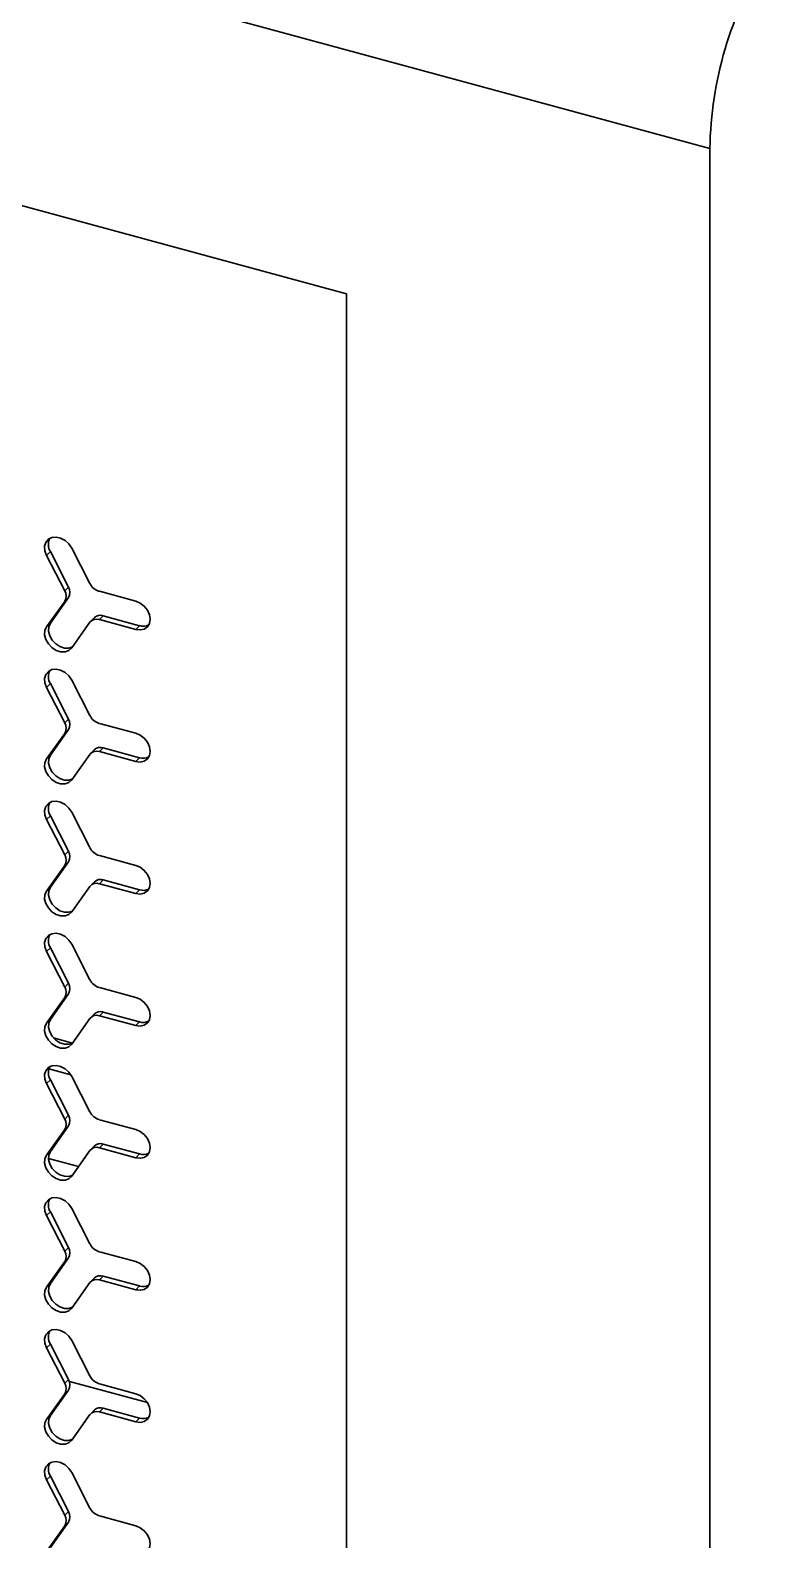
# Model space of a CAD drawing. Header units: millimetres. Extents: x 0 to 4752, y 0 to 3360.
# Drawn here: x 4301.8 to 4397.4, y 1040.1 to 1236.1 of the extents above; entities that cross this region are included whole.
import ezdxf

# ---------------------------------------------------------------- set-up
doc = ezdxf.new("R2010")
doc.units = ezdxf.units.MM
doc.header["$LTSCALE"] = 8

# ---------------------------------------------------------------- blocks, each defined once
blk = doc.blocks.new('工程图视图10')
at = {"color": 7, "linetype": 'Continuous', "lineweight": 35}
for p, q in [((-113.17, 226.57), (-514.1, 335.54)), ((-466.93, 291.04), (-160.34, 207.71)), ((-466.93, 291.04), (-160.34, 207.71)), ((-113.17, 226.57), (-113.17, -413.13)), ((-160.34, 207.71), (-160.34, 1.99)), ((-160.34, 207.71), (-160.34, 1.99)), ((-195.97, 174.72), (-193.62, 170.12)), ((-198.75, 174.27), (-199.24, 173.78)), ((-199.24, 173.78), (-196.88, 169.18)), ((-196.39, 169.67), (-198.75, 174.27)), ((-196.39, 169.67), (-196.88, 169.18)), ((-187.67, 167.82), (-192.39, 169.11)), ((-199.24, 164.49), (-196.88, 167.81)), ((-196.39, 168.3), (-198.75, 164.98)), ((-196.39, 168.3), (-196.88, 167.81)), ((-198.75, 164.98), (-199.24, 164.49)), ((-195.97, 161.78), (-193.62, 165.1)), ((-193.01, 165.71), (-193.51, 165.22)), ((-191.89, 165.93), (-192.39, 165.45)), ((-187.67, 164.17), (-192.39, 165.45)), ((-191.89, 165.93), (-187.18, 164.65)), ((-187.18, 164.65), (-187.67, 164.17)), ((-198.75, 157.13), (-199.24, 156.64)), ((-196.39, 152.53), (-198.75, 157.13)), ((-195.97, 157.58), (-193.62, 152.98)), ((-199.24, 156.64), (-196.88, 152.04)), ((-196.39, 151.16), (-198.75, 147.84)), ((-196.39, 152.53), (-196.88, 152.04)), ((-196.39, 151.16), (-196.88, 150.67)), ((-187.67, 150.68), (-192.39, 151.96)), ((-199.24, 147.35), (-196.88, 150.67)), ((-198.75, 147.84), (-199.24, 147.35)), ((-195.97, 144.63), (-193.62, 147.95)), ((-193.01, 148.56), (-193.51, 148.08)), ((-191.89, 148.79), (-192.39, 148.31)), ((-187.67, 147.02), (-192.39, 148.31)), ((-191.89, 148.79), (-187.18, 147.51)), ((-187.18, 147.51), (-187.67, 147.02)), ((-198.75, 139.98), (-199.24, 139.5)), ((-199.24, 139.5), (-196.88, 134.9)), ((-196.39, 135.38), (-198.75, 139.98)), ((-195.97, 140.44), (-193.62, 135.84)), ((-196.39, 135.38), (-196.88, 134.9)), ((-199.24, 130.21), (-196.88, 133.53)), ((-196.39, 134.01), (-198.75, 130.69)), ((-196.39, 134.01), (-196.88, 133.53)), ((-187.67, 133.54), (-192.39, 134.82)), ((-193.01, 131.42), (-193.51, 130.94)), ((-191.89, 131.65), (-192.39, 131.16)), ((-191.89, 131.65), (-187.18, 130.37)), ((-198.75, 130.69), (-199.24, 130.21)), ((-195.97, 127.49), (-193.62, 130.81)), ((-187.67, 129.88), (-192.39, 131.16)), ((-187.18, 130.37), (-187.67, 129.88)), ((-198.75, 122.84), (-199.24, 122.35)), ((-199.24, 122.35), (-196.88, 117.75)), ((-196.39, 118.24), (-198.75, 122.84)), ((-195.97, 123.29), (-193.62, 118.69)), ((-196.39, 118.24), (-196.88, 117.75)), ((-187.67, 116.39), (-192.39, 117.68)), ((-199.24, 113.06), (-196.88, 116.38)), ((-196.39, 116.87), (-198.75, 113.55)), ((-196.39, 116.87), (-196.88, 116.38)), ((-195.97, 110.35), (-193.62, 113.67)), ((-193.01, 114.28), (-193.51, 113.79)), ((-191.89, 114.5), (-192.39, 114.02)), ((-187.67, 112.74), (-192.39, 114.02)), ((-191.89, 114.5), (-187.18, 113.22)), ((-198.75, 113.55), (-199.24, 113.06)), ((-187.18, 113.22), (-187.67, 112.74)), ((-195.88, 110.48), (-198.36, 111.16)), ((-196.09, 106.36), (-198.93, 107.13)), ((-195.97, 106.15), (-193.62, 101.55)), ((-198.75, 105.7), (-199.24, 105.21)), ((-199.24, 105.21), (-196.88, 100.61)), ((-196.39, 101.1), (-198.75, 105.7)), ((-196.39, 101.1), (-196.88, 100.61)), ((-187.67, 99.25), (-192.39, 100.53)), ((-199.24, 95.92), (-196.88, 99.24)), ((-196.39, 99.73), (-198.75, 96.41)), ((-196.39, 99.73), (-196.88, 99.24)), ((-198.75, 96.41), (-199.24, 95.92)), ((-195.97, 93.2), (-193.62, 96.52)), ((-193.01, 97.13), (-193.51, 96.65)), ((-191.89, 97.36), (-192.39, 96.88)), ((-187.67, 95.59), (-192.39, 96.88)), ((-191.89, 97.36), (-187.18, 96.08)), ((-187.18, 96.08), (-187.67, 95.59)), ((-195.09, 94.44), (-199, 95.5)), ((-198.75, 88.55), (-199.24, 88.07)), ((-196.39, 83.95), (-198.75, 88.55)), ((-195.97, 89.01), (-193.62, 84.41)), ((-199.24, 88.07), (-196.88, 83.47)), ((-196.39, 82.58), (-198.75, 79.26)), ((-196.39, 83.95), (-196.88, 83.47)), ((-196.39, 82.58), (-196.88, 82.1)), ((-187.67, 82.11), (-192.39, 83.39)), ((-199.24, 78.78), (-196.88, 82.1)), ((-198.75, 79.26), (-199.24, 78.78)), ((-195.97, 76.06), (-193.62, 79.38)), ((-193.01, 79.99), (-193.51, 79.51)), ((-191.89, 80.22), (-192.39, 79.73)), ((-187.67, 78.45), (-192.39, 79.73)), ((-191.89, 80.22), (-187.18, 78.94)), ((-187.18, 78.94), (-187.67, 78.45)), ((-198.75, 71.41), (-199.24, 70.92)), ((-199.24, 70.92), (-196.88, 66.32)), ((-196.39, 66.81), (-198.75, 71.41)), ((-195.97, 71.86), (-193.62, 67.26)), ((-196.39, 66.81), (-196.88, 66.32)), ((-199.24, 61.63), (-196.88, 64.95)), ((-196.39, 65.44), (-198.75, 62.12)), ((-196.39, 65.44), (-196.88, 64.95)), ((-186.15, 63.8), (-196.28, 66.55)), ((-187.67, 64.96), (-192.39, 66.25)), ((-193.01, 62.85), (-193.51, 62.36)), ((-191.89, 63.07), (-192.39, 62.59)), ((-191.89, 63.07), (-187.18, 61.79)), ((-198.75, 62.12), (-199.24, 61.63)), ((-195.97, 58.92), (-193.62, 62.24)), ((-187.67, 61.31), (-192.39, 62.59)), ((-187.18, 61.79), (-187.67, 61.31)), ((-198.75, 54.27), (-199.24, 53.78)), ((-199.24, 53.78), (-196.88, 49.18)), ((-196.39, 49.67), (-198.75, 54.27)), ((-195.97, 54.72), (-193.62, 50.12)), ((-196.39, 49.67), (-196.88, 49.18)), ((-187.67, 47.82), (-192.39, 49.1)), ((-199.24, 44.49), (-196.88, 47.81)), ((-196.39, 48.3), (-198.75, 44.98)), ((-196.39, 48.3), (-196.88, 47.81))]:
    blk.add_line(p, q, dxfattribs=at)
at = {"color": 7, "linetype": 'Continuous', "lineweight": 35, "flags": 128}
for points in [[(-195.97, 174.72), (-196.35, 175.27), (-196.84, 175.72), (-197.41, 176.02), (-198, 176.15), (-198.55, 176.09), (-199.01, 175.86), (-199.33, 175.47), (-199.49, 174.96), (-199.45, 174.38), (-199.24, 173.78)], [(-187.67, 164.17), (-187.09, 164.1), (-186.57, 164.21), (-186.15, 164.51), (-185.88, 164.94), (-185.79, 165.48), (-185.88, 166.07), (-186.15, 166.66), (-186.57, 167.17), (-187.09, 167.58), (-187.67, 167.82)], [(-195.89, 161.9), (-196.34, 161.74), (-196.91, 161.75), (-197.5, 161.94), (-198.05, 162.29), (-198.51, 162.78), (-198.83, 163.35), (-198.99, 163.94), (-198.96, 164.5), (-198.75, 164.98)], [(-199.24, 164.49), (-199.45, 164.02), (-199.49, 163.46), (-199.33, 162.86), (-199.01, 162.29), (-198.55, 161.81), (-198, 161.45), (-197.41, 161.26), (-196.84, 161.26), (-196.35, 161.43), (-195.97, 161.78)], [(-195.97, 157.58), (-196.35, 158.13), (-196.84, 158.57), (-197.41, 158.88), (-198, 159.01), (-198.55, 158.95), (-199.01, 158.72), (-199.33, 158.32), (-199.49, 157.81), (-199.45, 157.23), (-199.24, 156.64)], [(-187.67, 147.02), (-187.09, 146.95), (-186.57, 147.07), (-186.15, 147.36), (-185.88, 147.8), (-185.79, 148.34), (-185.88, 148.93), (-186.15, 149.51), (-186.57, 150.03), (-187.09, 150.43), (-187.67, 150.68)], [(-199.24, 147.35), (-199.45, 146.87), (-199.49, 146.31), (-199.33, 145.72), (-199.01, 145.15), (-198.55, 144.67), (-198, 144.31), (-197.41, 144.12), (-196.84, 144.11), (-196.35, 144.29), (-195.97, 144.63)], [(-195.89, 144.75), (-196.34, 144.6), (-196.91, 144.61), (-197.5, 144.8), (-198.05, 145.15), (-198.51, 145.64), (-198.83, 146.2), (-198.99, 146.8), (-198.96, 147.36), (-198.75, 147.84)], [(-195.97, 140.44), (-196.35, 140.98), (-196.84, 141.43), (-197.41, 141.73), (-198, 141.86), (-198.55, 141.81), (-199.01, 141.57), (-199.33, 141.18), (-199.49, 140.67), (-199.45, 140.09), (-199.24, 139.5)], [(-187.67, 129.88), (-187.09, 129.81), (-186.57, 129.93), (-186.15, 130.22), (-185.88, 130.66), (-185.79, 131.2), (-185.88, 131.79), (-186.15, 132.37), (-186.57, 132.89), (-187.09, 133.29), (-187.67, 133.54)], [(-199.24, 130.21), (-199.45, 129.73), (-199.49, 129.17), (-199.33, 128.57), (-199.01, 128.01), (-198.55, 127.52), (-198, 127.17), (-197.41, 126.98), (-196.84, 126.97), (-196.35, 127.15), (-195.97, 127.49)], [(-195.89, 127.61), (-196.34, 127.46), (-196.91, 127.46), (-197.5, 127.65), (-198.05, 128.01), (-198.51, 128.49), (-198.83, 129.06), (-198.99, 129.65), (-198.96, 130.22), (-198.75, 130.69)], [(-195.97, 123.29), (-196.35, 123.84), (-196.84, 124.29), (-197.41, 124.59), (-198, 124.72), (-198.55, 124.66), (-199.01, 124.43), (-199.33, 124.04), (-199.49, 123.53), (-199.45, 122.95), (-199.24, 122.35)], [(-187.67, 112.74), (-187.09, 112.67), (-186.57, 112.78), (-186.15, 113.08), (-185.88, 113.51), (-185.79, 114.05), (-185.88, 114.64), (-186.15, 115.23), (-186.57, 115.74), (-187.09, 116.15), (-187.67, 116.39)], [(-199.24, 113.06), (-199.45, 112.59), (-199.49, 112.03), (-199.33, 111.43), (-199.01, 110.86), (-198.55, 110.38), (-198, 110.02), (-197.41, 109.83), (-196.84, 109.83), (-196.35, 110), (-195.97, 110.35)], [(-195.89, 110.47), (-196.34, 110.31), (-196.91, 110.32), (-197.5, 110.51), (-198.05, 110.86), (-198.51, 111.35), (-198.83, 111.92), (-198.99, 112.51), (-198.96, 113.07), (-198.75, 113.55)], [(-195.97, 106.15), (-196.35, 106.7), (-196.84, 107.14), (-197.41, 107.45), (-198, 107.58), (-198.55, 107.52), (-199.01, 107.29), (-199.33, 106.89), (-199.49, 106.38), (-199.45, 105.8), (-199.24, 105.21)], [(-187.67, 95.59), (-187.09, 95.52), (-186.57, 95.64), (-186.15, 95.93), (-185.88, 96.37), (-185.79, 96.91), (-185.88, 97.5), (-186.15, 98.08), (-186.57, 98.6), (-187.09, 99), (-187.67, 99.25)], [(-195.89, 93.32), (-196.34, 93.17), (-196.91, 93.18), (-197.5, 93.37), (-198.05, 93.72), (-198.51, 94.21), (-198.83, 94.77), (-198.99, 95.37), (-198.96, 95.93), (-198.75, 96.41)], [(-199.24, 95.92), (-199.45, 95.44), (-199.49, 94.88), (-199.33, 94.29), (-199.01, 93.72), (-198.55, 93.24), (-198, 92.88), (-197.41, 92.69), (-196.84, 92.68), (-196.35, 92.86), (-195.97, 93.2)], [(-195.97, 89.01), (-196.35, 89.55), (-196.84, 90), (-197.41, 90.3), (-198, 90.43), (-198.55, 90.38), (-199.01, 90.14), (-199.33, 89.75), (-199.49, 89.24), (-199.45, 88.66), (-199.24, 88.07)], [(-187.67, 78.45), (-187.09, 78.38), (-186.57, 78.5), (-186.15, 78.79), (-185.88, 79.23), (-185.79, 79.77), (-185.88, 80.36), (-186.15, 80.94), (-186.57, 81.46), (-187.09, 81.86), (-187.67, 82.11)], [(-199.24, 78.78), (-199.45, 78.3), (-199.49, 77.74), (-199.33, 77.14), (-199.01, 76.58), (-198.55, 76.09), (-198, 75.74), (-197.41, 75.55), (-196.84, 75.54), (-196.35, 75.72), (-195.97, 76.06)], [(-195.89, 76.18), (-196.34, 76.03), (-196.91, 76.03), (-197.5, 76.22), (-198.05, 76.58), (-198.51, 77.06), (-198.83, 77.63), (-198.99, 78.22), (-198.96, 78.79), (-198.75, 79.26)], [(-195.97, 71.86), (-196.35, 72.41), (-196.84, 72.86), (-197.41, 73.16), (-198, 73.29), (-198.55, 73.23), (-199.01, 73), (-199.33, 72.61), (-199.49, 72.1), (-199.45, 71.52), (-199.24, 70.92)], [(-187.67, 61.31), (-187.09, 61.24), (-186.57, 61.35), (-186.15, 61.65), (-185.88, 62.08), (-185.79, 62.62), (-185.88, 63.21), (-186.15, 63.8), (-186.57, 64.31), (-187.09, 64.72), (-187.67, 64.96)], [(-199.24, 61.63), (-199.45, 61.16), (-199.49, 60.6), (-199.33, 60), (-199.01, 59.43), (-198.55, 58.95), (-198, 58.59), (-197.41, 58.4), (-196.84, 58.4), (-196.35, 58.57), (-195.97, 58.92)], [(-195.89, 59.04), (-196.34, 58.88), (-196.91, 58.89), (-197.5, 59.08), (-198.05, 59.43), (-198.51, 59.92), (-198.83, 60.49), (-198.99, 61.08), (-198.96, 61.64), (-198.75, 62.12)], [(-195.97, 54.72), (-196.35, 55.27), (-196.84, 55.71), (-197.41, 56.02), (-198, 56.15), (-198.55, 56.09), (-199.01, 55.86), (-199.33, 55.46), (-199.49, 54.95), (-199.45, 54.37), (-199.24, 53.78)], [(-187.67, 44.16), (-187.09, 44.09), (-186.57, 44.21), (-186.15, 44.5), (-185.88, 44.94), (-185.79, 45.48), (-185.88, 46.07), (-186.15, 46.65), (-186.57, 47.17), (-187.09, 47.57), (-187.67, 47.82)]]:
    blk.add_lwpolyline(points, dxfattribs=at)
at = {"color": 7, "linetype": 'Continuous', "lineweight": 35}
for centre, radius, start, end in [((-65.53, 225.96), 47.64, 147.6757, 179.2659), ((-197.24, 175.19), 1.77, 153.2399, 211.4354), ((-198.03, 168.5), 1.33, 328.9842, 31.0158), ((-197.53, 168.98), 1.33, 328.9842, 31.0158), ((-191.82, 171.04), 2.02, 207.0049, 253.519), ((-192.76, 164.41), 1.1, 70.6463, 141.4635), ((-192.26, 164.87), 1.13, 71.0854, 131.8246), ((-186.69, 166.17), 1.59, 252.1632, 296.8169), ((-197.24, 158.05), 1.77, 153.2399, 211.4354), ((-191.82, 153.9), 2.02, 207.0049, 253.519), ((-198.03, 151.36), 1.33, 328.9842, 31.0158), ((-197.53, 151.84), 1.33, 328.9842, 31.0158), ((-192.76, 147.27), 1.1, 70.6463, 141.4635), ((-192.26, 147.72), 1.13, 71.0854, 131.8246), ((-186.69, 149.03), 1.59, 252.1632, 296.8169), ((-197.24, 140.91), 1.77, 153.2399, 211.4354), ((-197.53, 134.7), 1.33, 328.9842, 31.0158), ((-191.82, 136.75), 2.02, 207.0049, 253.519), ((-198.03, 134.21), 1.33, 328.9842, 31.0158), ((-192.26, 130.58), 1.13, 71.0854, 131.8246), ((-192.76, 130.12), 1.1, 70.6463, 141.4635), ((-186.69, 131.88), 1.59, 252.1632, 296.8169), ((-197.24, 123.76), 1.77, 153.2399, 211.4354), ((-198.03, 117.07), 1.33, 328.9842, 31.0158), ((-197.53, 117.55), 1.33, 328.9842, 31.0158), ((-191.82, 119.61), 2.02, 207.0049, 253.519), ((-192.76, 112.98), 1.1, 70.6463, 141.4635), ((-192.26, 113.44), 1.13, 71.0854, 131.8246), ((-186.69, 114.74), 1.59, 252.1632, 296.8169), ((-197.24, 106.62), 1.77, 153.2399, 211.4354), ((-198.03, 99.93), 1.33, 328.9842, 31.0158), ((-197.53, 100.41), 1.33, 328.9842, 31.0158), ((-191.82, 102.47), 2.02, 207.0049, 253.519), ((-192.76, 95.84), 1.1, 70.6463, 141.4635), ((-192.26, 96.29), 1.13, 71.0854, 131.8246), ((-186.69, 97.6), 1.59, 252.1632, 296.8169), ((-197.24, 89.48), 1.77, 153.2399, 211.4354), ((-191.82, 85.32), 2.02, 207.0049, 253.519), ((-198.03, 82.78), 1.33, 328.9842, 31.0158), ((-197.53, 83.27), 1.33, 328.9842, 31.0158), ((-192.76, 78.69), 1.1, 70.6463, 141.4635), ((-192.26, 79.15), 1.13, 71.0854, 131.8246), ((-186.69, 80.45), 1.59, 252.1632, 296.8169), ((-197.24, 72.33), 1.77, 153.2399, 211.4354), ((-197.53, 66.12), 1.33, 328.9842, 31.0158), ((-191.82, 68.18), 2.02, 207.0049, 253.519), ((-198.03, 65.64), 1.33, 328.9842, 31.0158), ((-192.26, 62.01), 1.13, 71.0854, 131.8246), ((-192.76, 61.55), 1.1, 70.6463, 141.4635), ((-186.69, 63.31), 1.59, 252.1632, 296.8169), ((-197.24, 55.19), 1.77, 153.2399, 211.4354), ((-198.03, 48.5), 1.33, 328.9842, 31.0158), ((-197.53, 48.98), 1.33, 328.9842, 31.0158), ((-191.82, 51.04), 2.02, 207.0049, 253.519)]:
    blk.add_arc(centre, radius, start, end, dxfattribs=at)

msp = doc.modelspace()

# ---------------------------------------------------------------- block references
at = {"color": 7, "linetype": 'Continuous', "lineweight": 35}
msp.add_blockref('工程图视图10', (4503.199805, 994.11156), dxfattribs=at)

doc.saveas('drawing.dxf')
